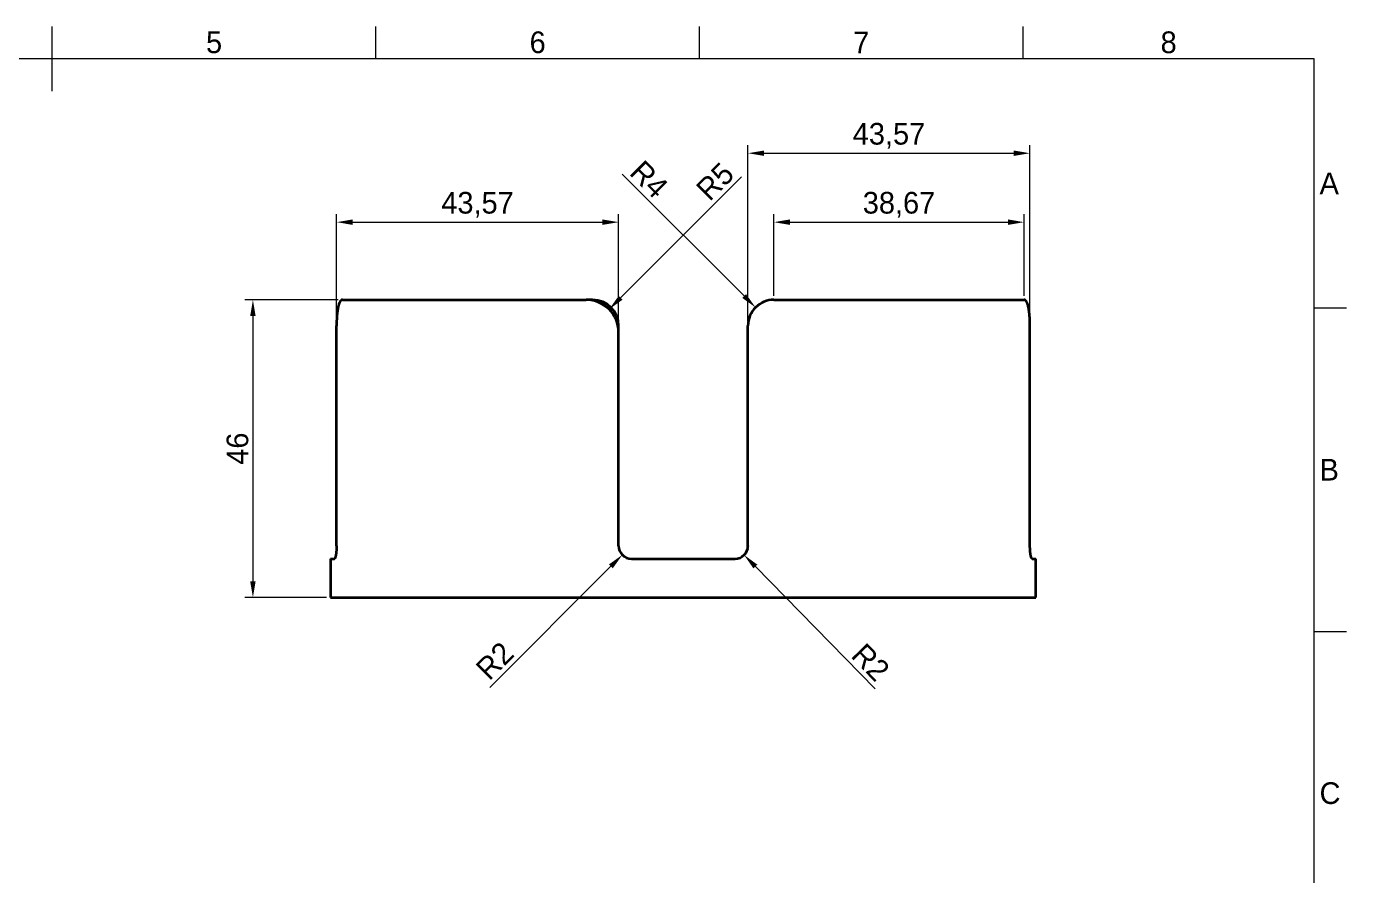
# Model space of a CAD drawing. Header units: millimetres. Extents: x 15 to 415, y 5 to 292.
# Drawn here: x 211 to 415, y 160.8 to 292 of the extents above; entities that cross this region are included whole.
import ezdxf

# ---------------------------------------------------------------- set-up
doc = ezdxf.new("R2010")
doc.units = ezdxf.units.MM
for name, color, linetype in [('Annotations', 7, 'Continuous'), ('Border', 7, 'Continuous'), ('Geometries', 7, 'Continuous')]:
    doc.layers.add(name, color=color, linetype=linetype)
doc.styles.add('Shapr0', font='txt', dxfattribs={"height": 3.3495})
doc.styles.add('Shapr17', font='txt', dxfattribs={"height": 3.3495})
doc.dimstyles.new('ISO-25', dxfattribs={"dimtxt": 2.5, "dimasz": 2.5, "dimexe": 1.25, "dimexo": 0.625, "dimtad": 1, "dimtxsty": 'Standard', "dimcen": 2.5, "dimadec": 0, "dimazin": 0, "dimtfac": 1, "dimtmove": 0, "dimatfit": 3, "dimfxl": 1, "dimarcsym": 0})

# ---------------------------------------------------------------- blocks, each defined once
blk = doc.blocks.new('*D8')
at = {"layer": 'Annotations', "color": 0, "linetype": 'Continuous', "lineweight": 15}
for p, q in [((259.2, 249.75), (244.75, 249.75)), ((246, 247.25), (246, 206.25)), ((257.38, 203.75), (244.75, 203.75))]:
    blk.add_line(p, q, dxfattribs=at)
at = {"layer": 'Annotations', "color": 0}
for points in [[(246.42, 247.25), (245.58, 247.25), (246, 249.75)], [(245.58, 206.25), (246.42, 206.25), (246, 203.75)]]:
    blk.add_solid(points, dxfattribs=at)
at = {"layer": 'Defpoints', "color": 0}
for p in [(259.83, 249.75), (246, 203.75), (258, 203.75)]:
    blk.add_point(p, dxfattribs=at)
at = {"layer": 'Annotations', "color": 0, "lineweight": 15, "insert": (243.63, 226.75), "char_height": 3.349, "attachment_point": 5, "rotation": 90, "style": 'Shapr17'}
blk.add_mtext('\\A1;46', dxfattribs=at)
blk = doc.blocks.new('*D12')
at = {"layer": 'Annotations', "color": 0, "linetype": 'Continuous', "lineweight": 15}
for p, q in [((258.93, 246.38), (258.93, 263)), ((261.43, 261.75), (300, 261.75)), ((302.5, 245.38), (302.5, 263))]:
    blk.add_line(p, q, dxfattribs=at)
at = {"layer": 'Annotations', "color": 0}
for points in [[(261.43, 262.17), (261.43, 261.33), (258.93, 261.75)], [(300, 261.33), (300, 262.17), (302.5, 261.75)]]:
    blk.add_solid(points, dxfattribs=at)
at = {"layer": 'Defpoints', "color": 0}
for p in [(302.5, 261.75), (258.93, 245.75), (302.5, 244.75)]:
    blk.add_point(p, dxfattribs=at)
at = {"layer": 'Annotations', "color": 0, "lineweight": 15, "insert": (280.71, 264.44), "char_height": 3.349, "attachment_point": 5, "style": 'Shapr17'}
blk.add_mtext('\\A1;43,57', dxfattribs=at)
blk = doc.blocks.new('*D13')
at = {"layer": 'Annotations', "color": 0, "linetype": 'Continuous', "lineweight": 15}
for p, q in [((322.5, 246.38), (322.5, 273.65)), ((366.07, 246.38), (366.07, 273.65)), ((325, 272.4), (363.57, 272.4))]:
    blk.add_line(p, q, dxfattribs=at)
at = {"layer": 'Annotations', "color": 0}
for points in [[(325, 272.82), (325, 271.99), (322.5, 272.4)], [(363.57, 271.99), (363.57, 272.82), (366.07, 272.4)]]:
    blk.add_solid(points, dxfattribs=at)
at = {"layer": 'Defpoints', "color": 0}
for p in [(366.07, 272.4), (322.5, 245.75), (366.07, 245.75)]:
    blk.add_point(p, dxfattribs=at)
at = {"layer": 'Annotations', "color": 0, "lineweight": 15, "insert": (344.29, 275.1), "char_height": 3.349, "attachment_point": 5, "style": 'Shapr17'}
blk.add_mtext('\\A1;43,57', dxfattribs=at)
blk = doc.blocks.new('*D14')
at = {"layer": 'Annotations', "color": 0, "linetype": 'Continuous', "lineweight": 15}
for p, q in [((326.5, 250.38), (326.5, 263)), ((329, 261.75), (362.67, 261.75)), ((365.17, 250.38), (365.17, 263))]:
    blk.add_line(p, q, dxfattribs=at)
at = {"layer": 'Annotations', "color": 0}
for points in [[(329, 262.17), (329, 261.33), (326.5, 261.75)], [(362.67, 261.33), (362.67, 262.17), (365.17, 261.75)]]:
    blk.add_solid(points, dxfattribs=at)
at = {"layer": 'Defpoints', "color": 0}
for p in [(365.17, 261.75), (326.5, 249.75), (365.17, 249.75)]:
    blk.add_point(p, dxfattribs=at)
at = {"layer": 'Annotations', "color": 0, "lineweight": 15, "insert": (345.84, 264.44), "char_height": 3.349, "attachment_point": 5, "style": 'Shapr17'}
blk.add_mtext('\\A1;38,67', dxfattribs=at)
blk = doc.blocks.new('*D15')
at = {"layer": 'Annotations', "color": 0, "linetype": 'Continuous', "lineweight": 15}
blk.add_line((321.9, 250.35), (303.08, 269.17), dxfattribs=at)
at = {"layer": 'Annotations', "color": 0}
blk.add_solid([(321.61, 250.05), (322.2, 250.64), (323.67, 248.58)], dxfattribs=at)
at = {"layer": 'Defpoints', "color": 0}
for p in [(323.67, 248.58), (326.5, 245.75)]:
    blk.add_point(p, dxfattribs=at)
at = {"layer": 'Annotations', "color": 0, "lineweight": 15, "insert": (307.23, 268.38), "char_height": 3.349, "attachment_point": 5, "rotation": 315, "style": 'Shapr17'}
blk.add_mtext('\\A1;R4', dxfattribs=at)
blk = doc.blocks.new('*D16')
at = {"layer": 'Annotations', "color": 0, "linetype": 'Continuous', "lineweight": 15}
blk.add_line((302.8, 250.05), (321.51, 268.76), dxfattribs=at)
at = {"layer": 'Annotations', "color": 0}
blk.add_solid([(302.51, 250.35), (303.1, 249.76), (301.04, 248.29)], dxfattribs=at)
at = {"layer": 'Defpoints', "color": 0}
for p in [(301.04, 248.29), (297.5, 244.75)]:
    blk.add_point(p, dxfattribs=at)
at = {"layer": 'Annotations', "color": 0, "lineweight": 15, "insert": (317.42, 268.03), "char_height": 3.349, "attachment_point": 5, "rotation": 45, "style": 'Shapr17'}
blk.add_mtext('\\A1;R5', dxfattribs=at)
blk = doc.blocks.new('*D17')
at = {"layer": 'Annotations', "color": 0, "linetype": 'Continuous', "lineweight": 15}
blk.add_line((301.32, 208.57), (282.62, 189.87), dxfattribs=at)
at = {"layer": 'Annotations', "color": 0}
blk.add_solid([(301.61, 208.27), (301.02, 208.86), (303.09, 210.34)], dxfattribs=at)
at = {"layer": 'Defpoints', "color": 0}
for p in [(303.09, 210.34), (304.5, 211.75)]:
    blk.add_point(p, dxfattribs=at)
at = {"layer": 'Annotations', "color": 0, "lineweight": 15, "insert": (283.36, 193.97), "char_height": 3.349, "attachment_point": 5, "rotation": 45, "style": 'Shapr17'}
blk.add_mtext('\\A1;R2', dxfattribs=at)
blk = doc.blocks.new('*D18')
at = {"layer": 'Annotations', "color": 0, "linetype": 'Continuous', "lineweight": 15}
blk.add_line((323.65, 208.54), (342.15, 189.65), dxfattribs=at)
at = {"layer": 'Annotations', "color": 0}
blk.add_solid([(323.95, 208.83), (323.35, 208.24), (321.9, 210.32)], dxfattribs=at)
at = {"layer": 'Defpoints', "color": 0}
for p in [(320.5, 211.75), (321.9, 210.32)]:
    blk.add_point(p, dxfattribs=at)
at = {"layer": 'Annotations', "color": 0, "lineweight": 15, "insert": (341.46, 193.75), "char_height": 3.349, "attachment_point": 5, "rotation": 314.4141, "style": 'Shapr17'}
blk.add_mtext('\\A1;R2', dxfattribs=at)

msp = doc.modelspace()

# ---------------------------------------------------------------- linework, layer by layer
at = {"layer": 'Border', "linetype": 'Continuous', "lineweight": 15}
for p, q in [((215, 282), (215, 292)), ((265, 287), (265, 292)), ((315, 287), (315, 292)), ((365, 287), (365, 292)), ((410, 287), (20, 287)), ((410, 10), (410, 287)), ((410, 248.5), (415, 248.5)), ((410, 198.5), (415, 198.5))]:
    msp.add_line(p, q, dxfattribs=at)
at = {"layer": 'Geometries', "linetype": 'Continuous', "lineweight": 40}
for p, q in [((259.829, 249.75), (297.5, 249.75)), ((298.5, 249.75), (297.5, 249.75)), ((326.5, 249.75), (365.171, 249.75)), ((258.925, 211.75), (258.925, 245.75)), ((302.5, 244.75), (302.5, 245.75)), ((322.5, 211.75), (322.5, 245.75)), ((366.075, 211.75), (366.075, 245.75)), ((302.5, 211.75), (302.5, 244.75)), ((322.5, 211.75), (322.5, 211.709)), ((258, 209.75), (258, 203.75)), ((258, 209.75), (258.59, 209.75)), ((304.5, 209.75), (320.5, 209.75)), ((366.41, 209.75), (367, 209.75)), ((367, 203.75), (367, 209.75)), ((258, 203.75), (367, 203.75))]:
    msp.add_line(p, q, dxfattribs=at)
at = {"layer": 'Geometries', "linetype": 'Continuous', "lineweight": 40, "flags": 128}
for points in [[(259.829, 249.75), (259.814, 249.75), (259.799, 249.748), (259.785, 249.746), (259.77, 249.744), (259.755, 249.74), (259.741, 249.736), (259.726, 249.731), (259.712, 249.725), (259.698, 249.718), (259.684, 249.711), (259.67, 249.703), (259.656, 249.694), (259.642, 249.684), (259.628, 249.673), (259.614, 249.662), (259.6, 249.65), (259.587, 249.637), (259.573, 249.623), (259.563, 249.612), (259.552, 249.6), (259.542, 249.587), (259.531, 249.574), (259.521, 249.561), (259.51, 249.547), (259.5, 249.532), (259.49, 249.517), (259.477, 249.498), (259.465, 249.478), (259.452, 249.457), (259.44, 249.435), (259.428, 249.413), (259.416, 249.39), (259.404, 249.366), (259.392, 249.341), (259.38, 249.316), (259.369, 249.29), (259.357, 249.263), (259.346, 249.236), (259.335, 249.208), (259.324, 249.179), (259.313, 249.149), (259.302, 249.119), (259.292, 249.088), (259.281, 249.056), (259.273, 249.03), (259.265, 249.004), (259.257, 248.977), (259.249, 248.949), (259.241, 248.922), (259.233, 248.893), (259.225, 248.865), (259.217, 248.836), (259.208, 248.8), (259.199, 248.763), (259.19, 248.726), (259.181, 248.689), (259.173, 248.65), (259.164, 248.611), (259.156, 248.572), (259.148, 248.532), (259.14, 248.492), (259.132, 248.451), (259.124, 248.409), (259.116, 248.367), (259.109, 248.324), (259.102, 248.281), (259.094, 248.237), (259.087, 248.193), (259.081, 248.148), (259.074, 248.103), (259.068, 248.066), (259.063, 248.029), (259.058, 247.992), (259.053, 247.954), (259.048, 247.916), (259.043, 247.878), (259.039, 247.839), (259.034, 247.8), (259.028, 247.753), (259.023, 247.705), (259.018, 247.657), (259.013, 247.608), (259.008, 247.559), (259.003, 247.51), (258.998, 247.46), (258.994, 247.41), (258.99, 247.36), (258.985, 247.309), (258.981, 247.258), (258.977, 247.207), (258.974, 247.156), (258.97, 247.104), (258.966, 247.052), (258.963, 246.999), (258.96, 246.947), (258.957, 246.894), (258.954, 246.851), (258.952, 246.809), (258.95, 246.766), (258.948, 246.723), (258.946, 246.679), (258.944, 246.636), (258.942, 246.592), (258.94, 246.549), (258.938, 246.497), (258.937, 246.444), (258.935, 246.392), (258.933, 246.339), (258.932, 246.286), (258.931, 246.233), (258.93, 246.181), (258.929, 246.127), (258.928, 246.074), (258.927, 246.021), (258.926, 245.967), (258.926, 245.913), (258.926, 245.859), (258.925, 245.804), (258.925, 245.75)], [(366.075, 245.75), (366.075, 245.804), (366.074, 245.859), (366.074, 245.913), (366.074, 245.968), (366.073, 246.022), (366.072, 246.076), (366.071, 246.131), (366.07, 246.185), (366.069, 246.239), (366.068, 246.293), (366.066, 246.347), (366.065, 246.4), (366.063, 246.454), (366.061, 246.507), (366.059, 246.561), (366.057, 246.614), (366.055, 246.667), (366.052, 246.72), (366.05, 246.776), (366.047, 246.833), (366.044, 246.889), (366.04, 246.944), (366.037, 247), (366.033, 247.055), (366.03, 247.107), (366.026, 247.157), (366.023, 247.208), (366.019, 247.259), (366.015, 247.309), (366.011, 247.359), (366.006, 247.408), (366.002, 247.457), (365.997, 247.506), (365.993, 247.555), (365.988, 247.603), (365.983, 247.651), (365.978, 247.699), (365.972, 247.746), (365.967, 247.792), (365.961, 247.839), (365.956, 247.885), (365.95, 247.93), (365.944, 247.979), (365.937, 248.027), (365.93, 248.074), (365.924, 248.121), (365.917, 248.167), (365.909, 248.213), (365.902, 248.256), (365.895, 248.298), (365.888, 248.34), (365.881, 248.381), (365.874, 248.421), (365.866, 248.462), (365.858, 248.501), (365.851, 248.54), (365.843, 248.579), (365.835, 248.617), (365.826, 248.654), (365.818, 248.691), (365.809, 248.728), (365.801, 248.763), (365.792, 248.799), (365.783, 248.833), (365.774, 248.868), (365.765, 248.901), (365.755, 248.936), (365.745, 248.971), (365.735, 249.005), (365.724, 249.038), (365.714, 249.071), (365.703, 249.102), (365.693, 249.132), (365.683, 249.161), (365.672, 249.189), (365.662, 249.217), (365.651, 249.243), (365.64, 249.27), (365.629, 249.295), (365.618, 249.32), (365.607, 249.344), (365.595, 249.368), (365.584, 249.391), (365.572, 249.413), (365.56, 249.435), (365.549, 249.456), (365.537, 249.476), (365.525, 249.495), (365.513, 249.514), (365.5, 249.532), (365.487, 249.55), (365.474, 249.568), (365.46, 249.585), (365.447, 249.601), (365.433, 249.616), (365.419, 249.631), (365.408, 249.642), (365.396, 249.653), (365.384, 249.664), (365.372, 249.673), (365.36, 249.682), (365.348, 249.691), (365.336, 249.699), (365.324, 249.707), (365.312, 249.713), (365.299, 249.72), (365.287, 249.725), (365.275, 249.73), (365.262, 249.735), (365.25, 249.739), (365.237, 249.742), (365.224, 249.745), (365.211, 249.747), (365.198, 249.749), (365.184, 249.75), (365.171, 249.75)], [(258.925, 211.75), (258.925, 211.709), (258.925, 211.668), (258.925, 211.627), (258.924, 211.586), (258.923, 211.546), (258.922, 211.505), (258.921, 211.465), (258.92, 211.424), (258.919, 211.384), (258.918, 211.344), (258.916, 211.304), (258.914, 211.264), (258.912, 211.23), (258.911, 211.196), (258.909, 211.163), (258.907, 211.129), (258.905, 211.096), (258.902, 211.057), (258.9, 211.019), (258.897, 210.981), (258.894, 210.944), (258.891, 210.907), (258.888, 210.87), (258.884, 210.834), (258.881, 210.797), (258.877, 210.762), (258.873, 210.727), (258.87, 210.692), (258.866, 210.657), (258.862, 210.628), (258.859, 210.6), (258.855, 210.571), (258.851, 210.543), (258.847, 210.516), (258.843, 210.484), (258.838, 210.452), (258.833, 210.421), (258.829, 210.391), (258.824, 210.361), (258.819, 210.332), (258.813, 210.303), (258.808, 210.275), (258.803, 210.248), (258.798, 210.221), (258.792, 210.195), (258.787, 210.17), (258.782, 210.149), (258.777, 210.128), (258.772, 210.108), (258.767, 210.088), (258.762, 210.069), (258.756, 210.047), (258.75, 210.025), (258.744, 210.005), (258.738, 209.985), (258.732, 209.966), (258.726, 209.947), (258.72, 209.93), (258.714, 209.913), (258.707, 209.897), (258.701, 209.882), (258.695, 209.867), (258.689, 209.854), (258.683, 209.843), (258.678, 209.832), (258.672, 209.823), (258.667, 209.814), (258.662, 209.805), (258.656, 209.796), (258.65, 209.788), (258.644, 209.781), (258.638, 209.775), (258.632, 209.769), (258.626, 209.764), (258.62, 209.76), (258.614, 209.756), (258.608, 209.754), (258.602, 209.752), (258.596, 209.75), (258.59, 209.75)], [(366.41, 209.75), (366.405, 209.75), (366.4, 209.751), (366.395, 209.753), (366.39, 209.754), (366.385, 209.757), (366.379, 209.76), (366.374, 209.764), (366.369, 209.768), (366.364, 209.773), (366.359, 209.778), (366.354, 209.784), (366.349, 209.79), (366.344, 209.797), (366.339, 209.805), (366.334, 209.813), (366.328, 209.822), (366.323, 209.832), (366.317, 209.842), (366.312, 209.853), (366.306, 209.865), (366.301, 209.877), (366.296, 209.889), (366.291, 209.901), (366.286, 209.914), (366.281, 209.928), (366.276, 209.942), (366.271, 209.956), (366.266, 209.971), (366.261, 209.987), (366.256, 210.003), (366.251, 210.02), (366.246, 210.037), (366.242, 210.054), (366.237, 210.072), (366.232, 210.091), (366.227, 210.111), (366.222, 210.132), (366.217, 210.154), (366.212, 210.175), (366.207, 210.198), (366.203, 210.219), (366.198, 210.241), (366.194, 210.263), (366.19, 210.286), (366.186, 210.309), (366.181, 210.332), (366.177, 210.356), (366.173, 210.38), (366.169, 210.405), (366.165, 210.43), (366.161, 210.455), (366.157, 210.481), (366.154, 210.507), (366.15, 210.534), (366.146, 210.561), (366.143, 210.59), (366.139, 210.619), (366.135, 210.649), (366.132, 210.68), (366.128, 210.71), (366.125, 210.739), (366.122, 210.768), (366.119, 210.797), (366.116, 210.826), (366.114, 210.856), (366.111, 210.886), (366.108, 210.916), (366.106, 210.946), (366.104, 210.977), (366.101, 211.008), (366.099, 211.039), (366.097, 211.07), (366.095, 211.101), (366.093, 211.133), (366.091, 211.165), (366.089, 211.199), (366.087, 211.233), (366.086, 211.268), (366.084, 211.303), (366.083, 211.338), (366.081, 211.372), (366.08, 211.405), (366.079, 211.439), (366.078, 211.473), (366.077, 211.507), (366.077, 211.541), (366.076, 211.576), (366.076, 211.61), (366.075, 211.645), (366.075, 211.68), (366.075, 211.715), (366.075, 211.75)]]:
    msp.add_lwpolyline(points, dxfattribs=at)
at = {"layer": 'Geometries', "linetype": 'Continuous', "lineweight": 40}
for centre, radius, start, end in [((297.5, 244.75), 5, 360, 90), ((298.5, 245.75), 4, 360, 90), ((326.5, 245.75), 4, 89.99999, 180.00001), ((304.5, 211.75), 2, 180.00001, 269.99999), ((320.5, 211.75), 2, 270.00001, 358.82826)]:
    msp.add_arc(centre, radius, start, end, dxfattribs=at)

# ---------------------------------------------------------------- texts
at = {"layer": 'Border', "linetype": 'Continuous', "lineweight": 15, "char_height": 3.349, "width": 3.3495, "style": 'Shapr0'}
for s, insert, attachment_point in [('5', (240, 287.825), 8), ('6', (290, 287.825), 8), ('7', (340, 287.825), 8), ('8', (387.5, 287.825), 8), ('A', (410.825, 267.75), 4), ('B', (410.825, 223.5), 4), ('C', (410.825, 173.5), 4)]:
    msp.add_mtext(s, dxfattribs=dict(at, insert=insert, attachment_point=attachment_point))

# ---------------------------------------------------------------- dimensions: what is measured, and where the dimension line sits
at = {"layer": 'Annotations', "linetype": 'Continuous', "lineweight": 15}
for base, p1, p2, picture, middle in [((366.0747, 272.4047), (322.5, 245.75), (366.0747, 245.75), '*D13', (344.2874, 272.4047)), ((302.5, 261.75), (258.9253, 245.75), (302.5, 244.75), '*D12', (280.7126, 261.75)), ((365.171, 261.75), (326.5, 249.75), (365.171, 249.75), '*D14', (345.836, 261.75))]:
    dim = msp.add_linear_dim(base=base, p1=p1, p2=p2, dimstyle='ISO-25', override={"dimscale": 1, "dimgap": 0.7, "dimdec": 2, "dimlfac": 1, "dimrnd": 0.01, "dimzin": 8, "dimdsep": 44, "dimtxsty": 'Shapr17', "dimse1": 0, "dimse2": 0, "dimadec": 2, "dimtol": 0, "dimlim": 0, "dimtp": 0, "dimtm": 0, "dimtfac": 0.6, "dimtdec": 8, "dimfrac": 2, "dimtolj": 1, "dimlwd": 15, "dimlwe": 15}, dxfattribs=at)
    dim.commit()
    dim.dimension.update_dxf_attribs({"geometry": picture, "text_midpoint": middle, "dimtype": 160})
for center, mpoint, picture, middle in [((297.5, 244.75), (301.036, 248.286), '*D16', (319.1, 266.35)), ((326.5, 245.75), (323.672, 248.578), '*D15', (305.549, 266.701)), ((304.5, 211.75), (303.086, 210.336), '*D17', (285.037, 192.287)), ((320.5, 211.75), (321.9, 210.321), '*D18', (339.763, 192.089))]:
    dim = msp.add_radius_dim(center=center, mpoint=mpoint, dimstyle='ISO-25', override={"dimscale": 1, "dimgap": 0.7, "dimdec": 2, "dimlfac": 1, "dimrnd": 0.01, "dimzin": 8, "dimdsep": 44, "dimtxsty": 'Shapr17', "dimcen": 0, "dimadec": 2, "dimtol": 0, "dimlim": 0, "dimtp": 0, "dimtm": 0, "dimtfac": 0.6, "dimtdec": 8, "dimtofl": 0, "dimfrac": 2, "dimtolj": 1, "dimlwd": 15, "dimlwe": 15}, dxfattribs=at)
    dim.commit()
    dim.dimension.update_dxf_attribs({"geometry": picture, "text_midpoint": middle, "dimtype": 164})
dim = msp.add_linear_dim(base=(246, 203.75), p1=(259.829, 249.75), p2=(258, 203.75), angle=90, dimstyle='ISO-25', override={"dimscale": 1, "dimgap": 0.7, "dimdec": 2, "dimlfac": 1, "dimrnd": 0.01, "dimzin": 8, "dimdsep": 44, "dimtxsty": 'Shapr17', "dimse1": 0, "dimse2": 0, "dimadec": 2, "dimtol": 0, "dimlim": 0, "dimtp": 0, "dimtm": 0, "dimtfac": 0.6, "dimtdec": 8, "dimfrac": 2, "dimtolj": 1, "dimlwd": 15, "dimlwe": 15}, dxfattribs=at)
dim.commit()
dim.dimension.update_dxf_attribs({"geometry": '*D8', "text_midpoint": (246, 226.75), "dimtype": 160})

doc.saveas('drawing.dxf')
